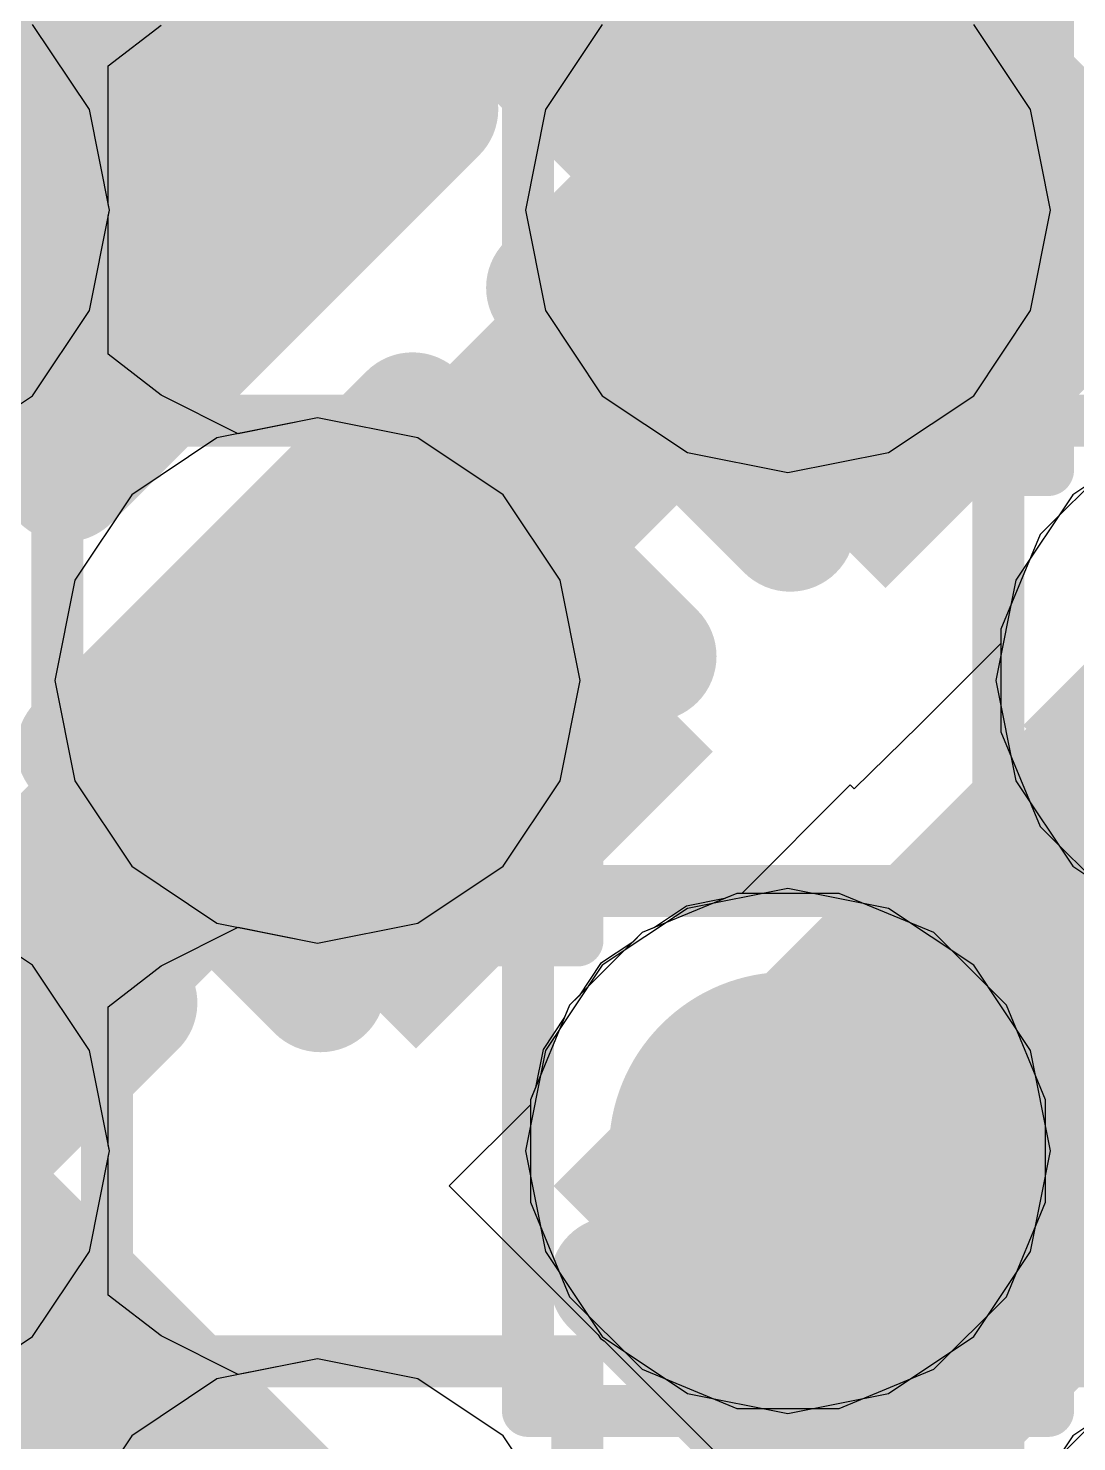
# Model space of a CAD drawing. Header units: inches. Extents: x -6 to 284, y -12 to 154.
# Drawn here: x 57.343 to 58.367, y 7.532 to 8.913 of the extents above; entities that cross this region are included whole.
import ezdxf

# ---------------------------------------------------------------- set-up
doc = ezdxf.new("R2010")
doc.units = ezdxf.units.IN
for name, color, linetype in [('Bottom Layer', 5, 'Continuous'), ('Bottom Overlay', 54, 'Continuous'), ('Bottom Paste', 16, 'Continuous'), ('Bottom Solder', 6, 'Continuous'), ('Drill Drawing', 1, 'Continuous'), ('GND-1', 16, 'Continuous'), ('GND-2', 90, 'Continuous'), ('GND-3', 216, 'Continuous'), ('GND-4', 54, 'Continuous'), ('PWR-1', 156, 'Continuous'), ('PWR-2', 130, 'Continuous'), ('Signal L1', 76, 'Continuous'), ('Signal L2', 6, 'Continuous'), ('Top Layer', 1, 'Continuous'), ('Top Paste', 8, 'Continuous'), ('Top Solder', 216, 'Continuous'), ('Via Holes', 16, 'Continuous')]:
    doc.layers.add(name, color=color, linetype=linetype)

# ---------------------------------------------------------------- blocks, each defined once
blk = doc.blocks.new('BGA_565_15_5_14_4__132')
at = {"layer": 'Top Layer'}
h = blk.add_hatch(color=1, dxfattribs=at)
edge = h.paths.add_edge_path()
edge.add_arc((-2.27499926, 2.9250005), 0.12499848, 0, 360)
h = blk.add_hatch(color=1, dxfattribs=at)
edge = h.paths.add_edge_path()
edge.add_arc((-2.9250005, 2.27499926), 0.12499848, 0, 360)
h = blk.add_hatch(color=1, dxfattribs=at)
edge = h.paths.add_edge_path()
edge.add_arc((-2.27499926, 2.27499926), 0.12499848, 0, 360)
at = {"layer": 'Top Paste'}
h = blk.add_hatch(color=8, dxfattribs=at)
edge = h.paths.add_edge_path()
edge.add_arc((-2.27499926, 2.9250005), 0.12499848, 0, 360)
h = blk.add_hatch(color=8, dxfattribs=at)
edge = h.paths.add_edge_path()
edge.add_arc((-2.9250005, 2.27499926), 0.12499848, 0, 360)
h = blk.add_hatch(color=8, dxfattribs=at)
edge = h.paths.add_edge_path()
edge.add_arc((-2.27499926, 2.27499926), 0.12499848, 0, 360)
at = {"layer": 'Top Solder'}
h = blk.add_hatch(color=216, dxfattribs=at)
edge = h.paths.add_edge_path()
edge.add_arc((-2.27499926, 2.9250005), 0.17499838, 0, 360)
h = blk.add_hatch(color=216, dxfattribs=at)
edge = h.paths.add_edge_path()
edge.add_arc((-2.9250005, 2.27499926), 0.17499838, 0, 360)
h = blk.add_hatch(color=216, dxfattribs=at)
edge = h.paths.add_edge_path()
edge.add_arc((-2.27499926, 2.27499926), 0.17499838, 0, 360)
blk = doc.blocks.new('C___0402_B_393')
at = {"layer": 'Bottom Layer'}
blk.add_hatch(color=5, dxfattribs=at).paths.add_polyline_path([(-0.2412999999999999, 0.3174999999999999), (-0.2413000000000001, -0.3175), (-0.6985, -0.3174999999999999), (-0.6985, 0.3175)])
at = {"layer": 'Bottom Paste'}
blk.add_hatch(color=16, dxfattribs=at).paths.add_polyline_path([(-0.2412999999999999, 0.3174999999999999), (-0.2413000000000001, -0.3175), (-0.6985, -0.3174999999999999), (-0.6985, 0.3175)])
at = {"layer": 'Bottom Solder'}
blk.add_hatch(color=6, dxfattribs=at).paths.add_polyline_path([(-0.1813001199999999, 0.3774998799999999), (-0.1813001200000001, -0.3774998800000001), (-0.7584998799999999, -0.3774998799999999), (-0.7584998799999999, 0.3774998800000001)])
at = {"layer": 'Bottom Overlay'}
for points in [[(-0.7874, 0.4064, 0.127, 0.127, 0), (-0.7874, -0.4064, 0.127, 0.127, 0)], [(-0.7874, -0.4064, 0.127, 0.127, 0), (-0.2794, -0.4064, 0.127, 0.127, 0)]]:
    blk.add_lwpolyline(points, format="xyseb", dxfattribs=at)
for points in [[(-0.8191499999999999, -0.4064, 0.0635, 0.0635, 1), (-0.7556499999999999, -0.4064, 0.0635, 0.0635, 1)], [(-0.8191499999999999, -0.4064, 0.0635, 0.0635, 1), (-0.7556499999999999, -0.4064, 0.0635, 0.0635, 1)], [(-0.31115, -0.4064, 0.0635, 0.0635, 1), (-0.24765, -0.4064, 0.0635, 0.0635, 1)]]:
    blk.add_lwpolyline(points, format="xyseb", close=True, dxfattribs=at)
blk = doc.blocks.new('CAP_0201_B_397')
at = {"layer": 'Bottom Layer'}
for points in [[(-0.44999656, 0.1499997), (-0.14999716, 0.1499997), (-0.14999716, -0.1499997), (-0.44999656, -0.1499997)], [(0.14999716, 0.1499997), (0.44999656, 0.1499997), (0.44999656, -0.1499997), (0.14999716, -0.1499997)]]:
    blk.add_hatch(color=5, dxfattribs=at).paths.add_polyline_path(points)
at = {"layer": 'Bottom Paste'}
for points in [[(-0.44999656, 0.1499997), (-0.14999716, 0.1499997), (-0.14999716, -0.1499997), (-0.44999656, -0.1499997)], [(0.14999716, 0.1499997), (0.44999656, 0.1499997), (0.44999656, -0.1499997), (0.14999716, -0.1499997)]]:
    blk.add_hatch(color=16, dxfattribs=at).paths.add_polyline_path(points)
at = {"layer": 'Bottom Solder'}
for points in [[(-0.50499772, 0.20500086), (-0.094996, 0.20500086), (-0.094996, -0.20500086), (-0.50499772, -0.20500086)], [(0.094996, 0.20500086), (0.50499772, 0.20500086), (0.50499772, -0.20500086), (0.094996, -0.20500086)]]:
    blk.add_hatch(color=6, dxfattribs=at).paths.add_polyline_path(points)
at = {"layer": 'Bottom Overlay'}
for points in [[(-0.5334, 0.2286, 0.127, 0.127, 0), (-0.2032, 0.2286, 0.127, 0.127, 0)], [(-0.5334, -0.2286, 0.127, 0.127, 0), (-0.5334, 0.2286, 0.127, 0.127, 0)], [(0.2032, 0.2286, 0.127, 0.127, 0), (0.5334, 0.2286, 0.127, 0.127, 0)], [(0.5334, -0.2286, 0.127, 0.127, 0), (0.5334, 0.2286, 0.127, 0.127, 0)], [(-0.5334, -0.2286, 0.127, 0.127, 0), (-0.2032, -0.2286, 0.127, 0.127, 0)], [(0.2032, -0.2286, 0.127, 0.127, 0), (0.5334, -0.2286, 0.127, 0.127, 0)]]:
    blk.add_lwpolyline(points, format="xyseb", dxfattribs=at)
for points in [[(-0.5651499999999999, 0.2286, 0.0635, 0.0635, 1), (-0.5016499999999999, 0.2286, 0.0635, 0.0635, 1)], [(-0.5651499999999999, 0.2286, 0.0635, 0.0635, 1), (-0.5016499999999999, 0.2286, 0.0635, 0.0635, 1)], [(-0.23495, 0.2286, 0.0635, 0.0635, 1), (-0.17145, 0.2286, 0.0635, 0.0635, 1)], [(0.17145, 0.2286, 0.0635, 0.0635, 1), (0.23495, 0.2286, 0.0635, 0.0635, 1)], [(0.5016499999999999, 0.2286, 0.0635, 0.0635, 1), (0.5651499999999999, 0.2286, 0.0635, 0.0635, 1)], [(0.5016499999999999, 0.2286, 0.0635, 0.0635, 1), (0.5651499999999999, 0.2286, 0.0635, 0.0635, 1)], [(-0.5651499999999999, -0.2286, 0.0635, 0.0635, 1), (-0.5016499999999999, -0.2286, 0.0635, 0.0635, 1)], [(-0.5651499999999999, -0.2286, 0.0635, 0.0635, 1), (-0.5016499999999999, -0.2286, 0.0635, 0.0635, 1)], [(-0.23495, -0.2286, 0.0635, 0.0635, 1), (-0.17145, -0.2286, 0.0635, 0.0635, 1)], [(0.17145, -0.2286, 0.0635, 0.0635, 1), (0.23495, -0.2286, 0.0635, 0.0635, 1)], [(0.5016499999999999, -0.2286, 0.0635, 0.0635, 1), (0.5651499999999999, -0.2286, 0.0635, 0.0635, 1)], [(0.5016499999999999, -0.2286, 0.0635, 0.0635, 1), (0.5651499999999999, -0.2286, 0.0635, 0.0635, 1)]]:
    blk.add_lwpolyline(points, format="xyseb", close=True, dxfattribs=at)
blk = doc.blocks.new('CAP_0201_B_399')
at = {"layer": 'Bottom Layer'}
for points in [[(-0.44999656, 0.1499997), (-0.14999716, 0.1499997), (-0.14999716, -0.1499997), (-0.44999656, -0.1499997)], [(0.14999716, 0.1499997), (0.44999656, 0.1499997), (0.44999656, -0.1499997), (0.14999716, -0.1499997)]]:
    blk.add_hatch(color=5, dxfattribs=at).paths.add_polyline_path(points)
at = {"layer": 'Bottom Paste'}
for points in [[(-0.44999656, 0.1499997), (-0.14999716, 0.1499997), (-0.14999716, -0.1499997), (-0.44999656, -0.1499997)], [(0.14999716, 0.1499997), (0.44999656, 0.1499997), (0.44999656, -0.1499997), (0.14999716, -0.1499997)]]:
    blk.add_hatch(color=16, dxfattribs=at).paths.add_polyline_path(points)
at = {"layer": 'Bottom Solder'}
for points in [[(-0.50499772, 0.20500086), (-0.094996, 0.20500086), (-0.094996, -0.20500086), (-0.50499772, -0.20500086)], [(0.094996, 0.20500086), (0.50499772, 0.20500086), (0.50499772, -0.20500086), (0.094996, -0.20500086)]]:
    blk.add_hatch(color=6, dxfattribs=at).paths.add_polyline_path(points)
at = {"layer": 'Bottom Overlay'}
for points in [[(-0.5334, 0.2286, 0.127, 0.127, 0), (-0.2032, 0.2286, 0.127, 0.127, 0)], [(-0.5334, -0.2286, 0.127, 0.127, 0), (-0.5334, 0.2286, 0.127, 0.127, 0)], [(0.2032, 0.2286, 0.127, 0.127, 0), (0.5334, 0.2286, 0.127, 0.127, 0)], [(0.5334, -0.2286, 0.127, 0.127, 0), (0.5334, 0.2286, 0.127, 0.127, 0)], [(-0.5334, -0.2286, 0.127, 0.127, 0), (-0.2032, -0.2286, 0.127, 0.127, 0)], [(0.2032, -0.2286, 0.127, 0.127, 0), (0.5334, -0.2286, 0.127, 0.127, 0)]]:
    blk.add_lwpolyline(points, format="xyseb", dxfattribs=at)
for points in [[(-0.5651499999999999, 0.2286, 0.0635, 0.0635, 1), (-0.5016499999999999, 0.2286, 0.0635, 0.0635, 1)], [(-0.5651499999999999, 0.2286, 0.0635, 0.0635, 1), (-0.5016499999999999, 0.2286, 0.0635, 0.0635, 1)], [(-0.23495, 0.2286, 0.0635, 0.0635, 1), (-0.17145, 0.2286, 0.0635, 0.0635, 1)], [(0.17145, 0.2286, 0.0635, 0.0635, 1), (0.23495, 0.2286, 0.0635, 0.0635, 1)], [(0.5016499999999999, 0.2286, 0.0635, 0.0635, 1), (0.5651499999999999, 0.2286, 0.0635, 0.0635, 1)], [(0.5016499999999999, 0.2286, 0.0635, 0.0635, 1), (0.5651499999999999, 0.2286, 0.0635, 0.0635, 1)], [(-0.5651499999999999, -0.2286, 0.0635, 0.0635, 1), (-0.5016499999999999, -0.2286, 0.0635, 0.0635, 1)], [(-0.5651499999999999, -0.2286, 0.0635, 0.0635, 1), (-0.5016499999999999, -0.2286, 0.0635, 0.0635, 1)], [(-0.23495, -0.2286, 0.0635, 0.0635, 1), (-0.17145, -0.2286, 0.0635, 0.0635, 1)], [(0.17145, -0.2286, 0.0635, 0.0635, 1), (0.23495, -0.2286, 0.0635, 0.0635, 1)], [(0.5016499999999999, -0.2286, 0.0635, 0.0635, 1), (0.5651499999999999, -0.2286, 0.0635, 0.0635, 1)], [(0.5016499999999999, -0.2286, 0.0635, 0.0635, 1), (0.5651499999999999, -0.2286, 0.0635, 0.0635, 1)]]:
    blk.add_lwpolyline(points, format="xyseb", close=True, dxfattribs=at)
blk = doc.blocks.new('C___0402_B_412')
at = {"layer": 'Bottom Solder'}
blk.add_hatch(color=6, dxfattribs=at).paths.add_polyline_path([(-0.18130012, 0.37749988), (-0.18130012, -0.37749988), (-0.7584998799999999, -0.37749988), (-0.7584998799999999, 0.37749988)])
at = {"layer": 'Bottom Overlay'}
for points in [[(-0.7874, 0.4064, 0.127, 0.127, 0), (-0.7874, -0.4064, 0.127, 0.127, 0)], [(-0.2794, -0.4064, 0.127, 0.127, 0), (-0.7874, -0.4064, 0.127, 0.127, 0)]]:
    blk.add_lwpolyline(points, format="xyseb", dxfattribs=at)
blk.add_lwpolyline([(-0.8191499999999999, -0.4064, 0.0635, 0.0635, 1), (-0.7556499999999999, -0.4064, 0.0635, 0.0635, 1)], format="xyseb", close=True, dxfattribs=at)
blk.add_lwpolyline([(-0.8191499999999999, -0.4064, 0.0635, 0.0635, 1), (-0.7556499999999999, -0.4064, 0.0635, 0.0635, 1)], format="xyseb", close=True, dxfattribs=at)

msp = doc.modelspace()

# ---------------------------------------------------------------- hatches: boundary and pattern name
at = {"layer": 'Bottom Layer'}
h = msp.add_hatch(color=5, dxfattribs=at)
edge = h.paths.add_edge_path()
edge.add_arc((58.08477334, 8.735601019999999), 0.1499997, 0, 360)
h = msp.add_hatch(color=5, dxfattribs=at)
edge = h.paths.add_edge_path()
edge.add_arc((57.62515526, 8.2759804), 0.1499997, 0, 360)
h = msp.add_hatch(color=5, dxfattribs=at)
edge = h.paths.add_edge_path()
edge.add_arc((58.08477334, 7.81635978), 0.1499997, 0, 360)
at = {"layer": 'GND-1'}
h = msp.add_hatch(color=16, dxfattribs=at)
edge = h.paths.add_edge_path()
edge.add_arc((58.08477334, 8.735601019999999), 0.1499997, 0, 360)
h = msp.add_hatch(color=16, dxfattribs=at)
edge = h.paths.add_edge_path()
edge.add_arc((57.62515526, 8.2759804), 0.1499997, 0, 360)
h = msp.add_hatch(color=16, dxfattribs=at)
edge = h.paths.add_edge_path()
edge.add_arc((58.08477334, 7.81635978), 0.1499997, 0, 360)
at = {"layer": 'GND-2'}
h = msp.add_hatch(color=90, dxfattribs=at)
edge = h.paths.add_edge_path()
edge.add_arc((58.08477334, 8.735601019999999), 0.1499997, 0, 360)
h = msp.add_hatch(color=90, dxfattribs=at)
edge = h.paths.add_edge_path()
edge.add_arc((57.62515526, 8.2759804), 0.1499997, 0, 360)
h = msp.add_hatch(color=90, dxfattribs=at)
edge = h.paths.add_edge_path()
edge.add_arc((58.08477334, 7.81635978), 0.1499997, 0, 360)
at = {"layer": 'GND-3'}
h = msp.add_hatch(color=216, dxfattribs=at)
edge = h.paths.add_edge_path()
edge.add_arc((58.08477334, 8.735601019999999), 0.1499997, 0, 360)
h = msp.add_hatch(color=216, dxfattribs=at)
edge = h.paths.add_edge_path()
edge.add_arc((57.62515526, 8.2759804), 0.1499997, 0, 360)
h = msp.add_hatch(color=216, dxfattribs=at)
edge = h.paths.add_edge_path()
edge.add_arc((58.08477334, 7.81635978), 0.1499997, 0, 360)
at = {"layer": 'GND-4'}
h = msp.add_hatch(color=54, dxfattribs=at)
edge = h.paths.add_edge_path()
edge.add_arc((58.08477334, 8.735601019999999), 0.1499997, 0, 360)
h = msp.add_hatch(color=54, dxfattribs=at)
edge = h.paths.add_edge_path()
edge.add_arc((57.62515526, 8.2759804), 0.1499997, 0, 360)
h = msp.add_hatch(color=54, dxfattribs=at)
edge = h.paths.add_edge_path()
edge.add_arc((58.08477334, 7.81635978), 0.1499997, 0, 360)
at = {"layer": 'PWR-1'}
h = msp.add_hatch(color=156, dxfattribs=at)
edge = h.paths.add_edge_path()
edge.add_arc((58.08477334, 8.735601019999999), 0.1499997, 0, 360)
h = msp.add_hatch(color=156, dxfattribs=at)
edge = h.paths.add_edge_path()
edge.add_arc((57.62515526, 8.2759804), 0.1499997, 0, 360)
h = msp.add_hatch(color=156, dxfattribs=at)
edge = h.paths.add_edge_path()
edge.add_arc((58.08477334, 7.81635978), 0.1499997, 0, 360)
at = {"layer": 'PWR-2'}
h = msp.add_hatch(color=130, dxfattribs=at)
edge = h.paths.add_edge_path()
edge.add_arc((58.08477334, 8.735601019999999), 0.1499997, 0, 360)
h = msp.add_hatch(color=130, dxfattribs=at)
edge = h.paths.add_edge_path()
edge.add_arc((57.62515526, 8.2759804), 0.1499997, 0, 360)
h = msp.add_hatch(color=130, dxfattribs=at)
edge = h.paths.add_edge_path()
edge.add_arc((58.08477334, 7.81635978), 0.1499997, 0, 360)
at = {"layer": 'Signal L1'}
h = msp.add_hatch(color=76, dxfattribs=at)
edge = h.paths.add_edge_path()
edge.add_arc((58.08477334, 8.735601019999999), 0.1499997, 0, 360)
h = msp.add_hatch(color=76, dxfattribs=at)
edge = h.paths.add_edge_path()
edge.add_arc((57.62515526, 8.2759804), 0.1499997, 0, 360)
h = msp.add_hatch(color=76, dxfattribs=at)
edge = h.paths.add_edge_path()
edge.add_arc((58.08477334, 7.81635978), 0.1499997, 0, 360)
at = {"layer": 'Signal L2'}
h = msp.add_hatch(color=6, dxfattribs=at)
edge = h.paths.add_edge_path()
edge.add_arc((58.08477334, 8.735601019999999), 0.1499997, 0, 360)
h = msp.add_hatch(color=6, dxfattribs=at)
edge = h.paths.add_edge_path()
edge.add_arc((57.62515526, 8.2759804), 0.1499997, 0, 360)
h = msp.add_hatch(color=6, dxfattribs=at)
edge = h.paths.add_edge_path()
edge.add_arc((58.08477334, 7.81635978), 0.1499997, 0, 360)
at = {"layer": 'Top Layer'}
h = msp.add_hatch(color=1, dxfattribs=at)
edge = h.paths.add_edge_path()
edge.add_arc((58.08477334, 8.735601019999999), 0.1499997, 0, 360)
h = msp.add_hatch(color=1, dxfattribs=at)
edge = h.paths.add_edge_path()
edge.add_arc((57.62515526, 8.2759804), 0.1499997, 0, 360)
h = msp.add_hatch(color=1, dxfattribs=at)
edge = h.paths.add_edge_path()
edge.add_arc((58.08477334, 7.81635978), 0.1499997, 0, 360)
at = {"layer": 'Via Holes'}
h = msp.add_hatch(color=7, dxfattribs=at)
edge = h.paths.add_edge_path()
edge.add_arc((58.08477334, 8.735601019999999), 0.07499858, 0, 360)
h = msp.add_hatch(color=7, dxfattribs=at)
edge = h.paths.add_edge_path()
edge.add_arc((57.62515526, 8.2759804), 0.07499858, 0, 360)
h = msp.add_hatch(color=7, dxfattribs=at)
edge = h.paths.add_edge_path()
edge.add_arc((58.08477334, 7.81635978), 0.07499858, 0, 360)

# ---------------------------------------------------------------- linework, layer by layer
at = {"layer": 'Bottom Layer'}
for p, q in [((58.40187456, 8.4892769), (58.33109746, 8.4184998)), ((58.33109746, 8.4184998), (58.29279425999999, 8.326026019999999)), ((58.29279425999999, 8.326026019999999), (58.29279425999999, 8.312264299999999)), ((58.29279425999999, 8.312264299999999), (58.21259884, 8.232071419999999)), ((58.21259884, 8.232071419999999), (58.1493122, 8.17023258)), ((58.14565459999999, 8.173890179999999), (58.0397239, 8.067959479999999)), ((58.1493122, 8.17023258), (58.14565459999999, 8.173890179999999)), ((58.03472772, 8.067959479999999), (58.02275161999999, 8.06299886)), ((58.0397239, 8.067959479999999), (58.03472772, 8.067959479999999)), ((57.98566762, 8.055622699999999), (57.95423004, 8.0346169)), ((58.02275161999999, 8.06299886), (57.98566762, 8.055622699999999)), ((57.94225394, 8.029656280000001), (57.93308708, 8.020489419999999)), ((57.95423004, 8.0346169), (57.94225394, 8.029656280000001)), ((57.93308708, 8.020489419999999), (57.9016495, 7.999483619999999)), ((57.9016495, 7.999483619999999), (57.8806437, 7.96804604)), ((57.87147684, 7.958879179999999), (57.86651621999999, 7.946903079999999)), ((57.8806437, 7.96804604), (57.87147684, 7.958879179999999)), ((57.86651621999999, 7.946903079999999), (57.84551042, 7.915465499999999)), ((57.84551042, 7.915465499999999), (57.83813425999999, 7.8783815)), ((57.83813425999999, 7.8783815), (57.83317364, 7.8664054)), ((57.83317364, 7.86140922), (57.75391802, 7.782153599999999)), ((57.83317364, 7.8664054), (57.83317364, 7.86140922)), ((57.75391802, 7.782153599999999), (57.89926189999999, 7.636809719999999)), ((57.89926189999999, 7.636809719999999), (57.9016495, 7.63323594)), ((57.9016495, 7.63323594), (57.90522327999999, 7.63084834)), ((57.90522327999999, 7.63084834), (58.14565206, 7.390417019999999))]:
    msp.add_line(p, q, dxfattribs=at)
for points in [[(58.18044498, 7.81635978, 0.254, 0.254, 0), (58.58397986, 8.21989466, 0.254, 0.254, 0)], [(58.08477334, 7.81635978, 0.254, 0.254, 0), (58.18044498, 7.81635978, 0.254, 0.254, 0)], [(58.16221031999999, 7.798125119999999, 0.254, 0.254, 0), (58.18044498, 7.81635978, 0.254, 0.254, 0)], [(58.16221031999999, 7.798125119999999, 0.254, 0.254, 0), (58.16221285999999, 7.798125119999999, 0.254, 0.254, 0)]]:
    msp.add_lwpolyline(points, format="xyseb", dxfattribs=at)
for points in [[(58.02127334, 7.81635978, 0.127, 0.127, 1), (58.14827334, 7.81635978, 0.127, 0.127, 1)], [(58.11694498, 7.81635978, 0.127, 0.127, 1), (58.24394498, 7.81635978, 0.127, 0.127, 1)], [(58.11694498, 7.81635978, 0.127, 0.127, 1), (58.24394498, 7.81635978, 0.127, 0.127, 1)], [(58.11694498, 7.81635978, 0.127, 0.127, 1), (58.24394498, 7.81635978, 0.127, 0.127, 1)], [(58.09871032, 7.798125119999999, 0.127, 0.127, 1), (58.22571032, 7.798125119999999, 0.127, 0.127, 1)], [(58.09871032, 7.798125119999999, 0.127, 0.127, 1), (58.22571032, 7.798125119999999, 0.127, 0.127, 1)], [(58.09871285999999, 7.798125119999999, 0.127, 0.127, 1), (58.22571286, 7.798125119999999, 0.127, 0.127, 1)]]:
    msp.add_lwpolyline(points, format="xyseb", close=True, dxfattribs=at)
at = {"layer": 'Drill Drawing'}
for points in [[(57.41953463999999, 8.48160102, 0.0508, 0.0508, 0), (57.41953463999999, 8.989601019999998, 0.0508, 0.0508, 0)], [(57.83077333999999, 8.48160102, 0.0508, 0.0508, 0), (57.83077333999999, 8.989601019999998, 0.0508, 0.0508, 0)], [(58.33877334, 8.48160102, 0.0508, 0.0508, 0), (58.33877334, 8.989601019999998, 0.0508, 0.0508, 0)], [(57.37115525999999, 8.5299804, 0.0508, 0.0508, 0), (57.87915526, 8.5299804, 0.0508, 0.0508, 0)], [(57.37115525999999, 8.021980399999999, 0.0508, 0.0508, 0), (57.37115525999999, 8.5299804, 0.0508, 0.0508, 0)], [(57.87915526, 8.021980399999999, 0.0508, 0.0508, 0), (57.87915526, 8.5299804, 0.0508, 0.0508, 0)], [(58.29039396, 8.5299804, 0.0508, 0.0508, 0), (58.79839396, 8.5299804, 0.0508, 0.0508, 0)], [(58.29039396, 8.021980399999999, 0.0508, 0.0508, 0), (58.29039396, 8.5299804, 0.0508, 0.0508, 0)], [(56.91153463999999, 8.48160102, 0.0508, 0.0508, 0), (57.41953463999999, 8.48160102, 0.0508, 0.0508, 0)], [(57.83077333999999, 8.48160102, 0.0508, 0.0508, 0), (58.33877334, 8.48160102, 0.0508, 0.0508, 0)], [(56.91153463999999, 8.070359779999999, 0.0508, 0.0508, 0), (57.41953463999999, 8.070359779999999, 0.0508, 0.0508, 0)], [(57.41953463999999, 7.56235978, 0.0508, 0.0508, 0), (57.41953463999999, 8.070359779999999, 0.0508, 0.0508, 0)], [(57.83077333999999, 8.070359779999999, 0.0508, 0.0508, 0), (58.33877334, 8.070359779999999, 0.0508, 0.0508, 0)], [(57.83077333999999, 7.56235978, 0.0508, 0.0508, 0), (57.83077333999999, 8.070359779999999, 0.0508, 0.0508, 0)], [(58.33877334, 7.56235978, 0.0508, 0.0508, 0), (58.33877334, 8.070359779999999, 0.0508, 0.0508, 0)], [(57.37115525999999, 8.021980399999999, 0.0508, 0.0508, 0), (57.87915526, 8.021980399999999, 0.0508, 0.0508, 0)], [(58.29039396, 8.021980399999999, 0.0508, 0.0508, 0), (58.79839396, 8.021980399999999, 0.0508, 0.0508, 0)], [(57.37115525999999, 7.61073916, 0.0508, 0.0508, 0), (57.87915526, 7.61073916, 0.0508, 0.0508, 0)], [(57.37115525999999, 7.102739159999999, 0.0508, 0.0508, 0), (57.37115525999999, 7.61073916, 0.0508, 0.0508, 0)], [(57.87915526, 7.102739159999999, 0.0508, 0.0508, 0), (57.87915526, 7.61073916, 0.0508, 0.0508, 0)], [(58.29039396, 7.61073916, 0.0508, 0.0508, 0), (58.79839396, 7.61073916, 0.0508, 0.0508, 0)], [(58.29039396, 7.102739159999999, 0.0508, 0.0508, 0), (58.29039396, 7.61073916, 0.0508, 0.0508, 0)], [(56.91153463999999, 7.56235978, 0.0508, 0.0508, 0), (57.41953463999999, 7.56235978, 0.0508, 0.0508, 0)], [(57.83077333999999, 7.56235978, 0.0508, 0.0508, 0), (58.33877334, 7.56235978, 0.0508, 0.0508, 0)]]:
    msp.add_lwpolyline(points, format="xyseb", dxfattribs=at)
for points in [[(57.35845525999999, 8.5299804, 0.0254, 0.0254, 1), (57.38385526, 8.5299804, 0.0254, 0.0254, 1)], [(57.35845525999999, 8.5299804, 0.0254, 0.0254, 1), (57.38385526, 8.5299804, 0.0254, 0.0254, 1)], [(57.86645526, 8.5299804, 0.0254, 0.0254, 1), (57.89185526, 8.5299804, 0.0254, 0.0254, 1)], [(57.86645526, 8.5299804, 0.0254, 0.0254, 1), (57.89185526, 8.5299804, 0.0254, 0.0254, 1)], [(58.27769395999999, 8.5299804, 0.0254, 0.0254, 1), (58.30309396, 8.5299804, 0.0254, 0.0254, 1)], [(58.27769395999999, 8.5299804, 0.0254, 0.0254, 1), (58.30309396, 8.5299804, 0.0254, 0.0254, 1)], [(57.40683464, 8.48160102, 0.0254, 0.0254, 1), (57.43223464, 8.48160102, 0.0254, 0.0254, 1)], [(57.40683464, 8.48160102, 0.0254, 0.0254, 1), (57.43223464, 8.48160102, 0.0254, 0.0254, 1)], [(57.81807334, 8.48160102, 0.0254, 0.0254, 1), (57.84347334, 8.48160102, 0.0254, 0.0254, 1)], [(57.81807334, 8.48160102, 0.0254, 0.0254, 1), (57.84347334, 8.48160102, 0.0254, 0.0254, 1)], [(58.32607334, 8.48160102, 0.0254, 0.0254, 1), (58.35147334, 8.48160102, 0.0254, 0.0254, 1)], [(58.32607334, 8.48160102, 0.0254, 0.0254, 1), (58.35147334, 8.48160102, 0.0254, 0.0254, 1)], [(57.40683464, 8.070359779999999, 0.0254, 0.0254, 1), (57.43223464, 8.070359779999999, 0.0254, 0.0254, 1)], [(57.40683464, 8.070359779999999, 0.0254, 0.0254, 1), (57.43223464, 8.070359779999999, 0.0254, 0.0254, 1)], [(57.81807334, 8.070359779999999, 0.0254, 0.0254, 1), (57.84347334, 8.070359779999999, 0.0254, 0.0254, 1)], [(57.81807334, 8.070359779999999, 0.0254, 0.0254, 1), (57.84347334, 8.070359779999999, 0.0254, 0.0254, 1)], [(58.32607334, 8.070359779999999, 0.0254, 0.0254, 1), (58.35147334, 8.070359779999999, 0.0254, 0.0254, 1)], [(58.32607334, 8.070359779999999, 0.0254, 0.0254, 1), (58.35147334, 8.070359779999999, 0.0254, 0.0254, 1)], [(57.35845525999999, 8.021980399999999, 0.0254, 0.0254, 1), (57.38385526, 8.021980399999999, 0.0254, 0.0254, 1)], [(57.35845525999999, 8.021980399999999, 0.0254, 0.0254, 1), (57.38385526, 8.021980399999999, 0.0254, 0.0254, 1)], [(57.86645526, 8.021980399999999, 0.0254, 0.0254, 1), (57.89185526, 8.021980399999999, 0.0254, 0.0254, 1)], [(57.86645526, 8.021980399999999, 0.0254, 0.0254, 1), (57.89185526, 8.021980399999999, 0.0254, 0.0254, 1)], [(58.27769395999999, 8.021980399999999, 0.0254, 0.0254, 1), (58.30309396, 8.021980399999999, 0.0254, 0.0254, 1)], [(58.27769395999999, 8.021980399999999, 0.0254, 0.0254, 1), (58.30309396, 8.021980399999999, 0.0254, 0.0254, 1)], [(57.35845525999999, 7.61073916, 0.0254, 0.0254, 1), (57.38385526, 7.61073916, 0.0254, 0.0254, 1)], [(57.35845525999999, 7.61073916, 0.0254, 0.0254, 1), (57.38385526, 7.61073916, 0.0254, 0.0254, 1)], [(57.86645526, 7.61073916, 0.0254, 0.0254, 1), (57.89185526, 7.61073916, 0.0254, 0.0254, 1)], [(57.86645526, 7.61073916, 0.0254, 0.0254, 1), (57.89185526, 7.61073916, 0.0254, 0.0254, 1)], [(58.27769395999999, 7.61073916, 0.0254, 0.0254, 1), (58.30309396, 7.61073916, 0.0254, 0.0254, 1)], [(58.27769395999999, 7.61073916, 0.0254, 0.0254, 1), (58.30309396, 7.61073916, 0.0254, 0.0254, 1)], [(57.40683464, 7.56235978, 0.0254, 0.0254, 1), (57.43223464, 7.56235978, 0.0254, 0.0254, 1)], [(57.40683464, 7.56235978, 0.0254, 0.0254, 1), (57.43223464, 7.56235978, 0.0254, 0.0254, 1)], [(57.81807334, 7.56235978, 0.0254, 0.0254, 1), (57.84347334, 7.56235978, 0.0254, 0.0254, 1)], [(57.81807334, 7.56235978, 0.0254, 0.0254, 1), (57.84347334, 7.56235978, 0.0254, 0.0254, 1)], [(58.32607334, 7.56235978, 0.0254, 0.0254, 1), (58.35147334, 7.56235978, 0.0254, 0.0254, 1)], [(58.32607334, 7.56235978, 0.0254, 0.0254, 1), (58.35147334, 7.56235978, 0.0254, 0.0254, 1)]]:
    msp.add_lwpolyline(points, format="xyseb", close=True, dxfattribs=at)
at = {"layer": 'GND-1'}
for p, q in [((58.40187456, 8.4892769), (58.33109746, 8.4184998)), ((58.33109746, 8.4184998), (58.29279425999999, 8.326026019999999)), ((58.29279425999999, 8.326026019999999), (58.29279425999999, 8.22593478)), ((58.29279425999999, 8.22593478), (58.33109746, 8.133461)), ((58.33109746, 8.133461), (58.40187456, 8.0626839)), ((58.03472772, 8.067959479999999), (57.94225394, 8.029656280000001)), ((58.13481896, 8.067959479999999), (58.03472772, 8.067959479999999)), ((58.22729274, 8.029656280000001), (58.13481896, 8.067959479999999)), ((57.94225394, 8.029656280000001), (57.87147684, 7.958879179999999)), ((58.29806984, 7.958879179999999), (58.22729274, 8.029656280000001)), ((57.87147684, 7.958879179999999), (57.83317364, 7.8664054)), ((58.33637304, 7.8664054), (58.29806984, 7.958879179999999)), ((57.83317364, 7.8664054), (57.83317364, 7.766314159999999)), ((58.33637304, 7.766314159999999), (58.33637304, 7.8664054)), ((57.83317364, 7.766314159999999), (57.87147684, 7.67384038)), ((58.29806984, 7.67384038), (58.33637304, 7.766314159999999)), ((57.87147684, 7.67384038), (57.94225394, 7.60306328)), ((58.22729274, 7.60306328), (58.29806984, 7.67384038)), ((57.94225394, 7.60306328), (58.03472772, 7.56476008)), ((58.13481896, 7.56476008), (58.22729274, 7.60306328)), ((58.40187456, 7.570035659999999), (58.33109746, 7.49925856)), ((58.03472772, 7.56476008), (58.13481896, 7.56476008))]:
    msp.add_line(p, q, dxfattribs=at)
at = {"layer": 'GND-2'}
for p, q in [((58.40187456, 8.4892769), (58.33109746, 8.4184998)), ((58.33109746, 8.4184998), (58.29279425999999, 8.326026019999999)), ((58.29279425999999, 8.326026019999999), (58.29279425999999, 8.22593478)), ((58.29279425999999, 8.22593478), (58.33109746, 8.133461)), ((58.33109746, 8.133461), (58.40187456, 8.0626839)), ((58.03472772, 8.067959479999999), (57.94225394, 8.029656280000001)), ((58.13481896, 8.067959479999999), (58.03472772, 8.067959479999999)), ((58.22729274, 8.029656280000001), (58.13481896, 8.067959479999999)), ((57.94225394, 8.029656280000001), (57.87147684, 7.958879179999999)), ((58.29806984, 7.958879179999999), (58.22729274, 8.029656280000001)), ((57.87147684, 7.958879179999999), (57.83317364, 7.8664054)), ((58.33637304, 7.8664054), (58.29806984, 7.958879179999999)), ((57.83317364, 7.8664054), (57.83317364, 7.766314159999999)), ((58.33637304, 7.766314159999999), (58.33637304, 7.8664054)), ((57.83317364, 7.766314159999999), (57.87147684, 7.67384038)), ((58.29806984, 7.67384038), (58.33637304, 7.766314159999999)), ((57.87147684, 7.67384038), (57.94225394, 7.60306328)), ((58.22729274, 7.60306328), (58.29806984, 7.67384038)), ((57.94225394, 7.60306328), (58.03472772, 7.56476008)), ((58.13481896, 7.56476008), (58.22729274, 7.60306328)), ((58.40187456, 7.570035659999999), (58.33109746, 7.49925856)), ((58.03472772, 7.56476008), (58.13481896, 7.56476008))]:
    msp.add_line(p, q, dxfattribs=at)
at = {"layer": 'GND-3'}
for p, q in [((58.40187456, 8.4892769), (58.33109746, 8.4184998)), ((58.33109746, 8.4184998), (58.29279425999999, 8.326026019999999)), ((58.29279425999999, 8.326026019999999), (58.29279425999999, 8.22593478)), ((58.29279425999999, 8.22593478), (58.33109746, 8.133461)), ((58.33109746, 8.133461), (58.40187456, 8.0626839)), ((58.03472772, 8.067959479999999), (57.94225394, 8.029656280000001)), ((58.13481896, 8.067959479999999), (58.03472772, 8.067959479999999)), ((58.22729274, 8.029656280000001), (58.13481896, 8.067959479999999)), ((57.94225394, 8.029656280000001), (57.87147684, 7.958879179999999)), ((58.29806984, 7.958879179999999), (58.22729274, 8.029656280000001)), ((57.87147684, 7.958879179999999), (57.83317364, 7.8664054)), ((58.33637304, 7.8664054), (58.29806984, 7.958879179999999)), ((57.83317364, 7.8664054), (57.83317364, 7.766314159999999)), ((58.33637304, 7.766314159999999), (58.33637304, 7.8664054)), ((57.83317364, 7.766314159999999), (57.87147684, 7.67384038)), ((58.29806984, 7.67384038), (58.33637304, 7.766314159999999)), ((57.87147684, 7.67384038), (57.94225394, 7.60306328)), ((58.22729274, 7.60306328), (58.29806984, 7.67384038)), ((57.94225394, 7.60306328), (58.03472772, 7.56476008)), ((58.13481896, 7.56476008), (58.22729274, 7.60306328)), ((58.40187456, 7.570035659999999), (58.33109746, 7.49925856)), ((58.03472772, 7.56476008), (58.13481896, 7.56476008))]:
    msp.add_line(p, q, dxfattribs=at)
at = {"layer": 'GND-4'}
for p, q in [((58.40187456, 8.4892769), (58.33109746, 8.4184998)), ((58.33109746, 8.4184998), (58.29279425999999, 8.326026019999999)), ((58.29279425999999, 8.326026019999999), (58.29279425999999, 8.22593478)), ((58.29279425999999, 8.22593478), (58.33109746, 8.133461)), ((58.33109746, 8.133461), (58.40187456, 8.0626839)), ((58.03472772, 8.067959479999999), (57.94225394, 8.029656280000001)), ((58.13481896, 8.067959479999999), (58.03472772, 8.067959479999999)), ((58.22729274, 8.029656280000001), (58.13481896, 8.067959479999999)), ((57.94225394, 8.029656280000001), (57.87147684, 7.958879179999999)), ((58.29806984, 7.958879179999999), (58.22729274, 8.029656280000001)), ((57.87147684, 7.958879179999999), (57.83317364, 7.8664054)), ((58.33637304, 7.8664054), (58.29806984, 7.958879179999999)), ((57.83317364, 7.8664054), (57.83317364, 7.766314159999999)), ((58.33637304, 7.766314159999999), (58.33637304, 7.8664054)), ((57.83317364, 7.766314159999999), (57.87147684, 7.67384038)), ((58.29806984, 7.67384038), (58.33637304, 7.766314159999999)), ((57.87147684, 7.67384038), (57.94225394, 7.60306328)), ((58.22729274, 7.60306328), (58.29806984, 7.67384038)), ((57.94225394, 7.60306328), (58.03472772, 7.56476008)), ((58.13481896, 7.56476008), (58.22729274, 7.60306328)), ((58.40187456, 7.570035659999999), (58.33109746, 7.49925856)), ((58.03472772, 7.56476008), (58.13481896, 7.56476008))]:
    msp.add_line(p, q, dxfattribs=at)
at = {"layer": 'PWR-1'}
for p, q in [((57.42085797999999, 8.87638814), (57.47266127999999, 8.91633218)), ((57.90337924, 8.91699512), (57.84777102, 8.833769479999999)), ((58.32177565999999, 8.833769479999999), (58.26616744, 8.91699512)), ((57.42085797999999, 8.74166654), (57.42085797999999, 8.87638814)), ((57.84777102, 8.833769479999999), (57.82824349999999, 8.735601019999999)), ((58.34130317999999, 8.735601019999999), (58.32177565999999, 8.833769479999999)), ((57.42206447999999, 8.735601019999999), (57.42085797999999, 8.74166654)), ((57.42085797999999, 8.729535499999999), (57.42206447999999, 8.735601019999999)), ((57.42085797999999, 8.5948139), (57.42085797999999, 8.729535499999999)), ((57.82824349999999, 8.735601019999999), (57.84777102, 8.637432559999999)), ((58.32177565999999, 8.637432559999999), (58.34130317999999, 8.735601019999999)), ((57.84777102, 8.637432559999999), (57.90337924, 8.55420692)), ((58.26616744, 8.55420692), (58.32177565999999, 8.637432559999999)), ((57.47266127999999, 8.55486986), (57.42085797999999, 8.5948139)), ((57.54786052, 8.51713562), (57.47266127999999, 8.55486986)), ((57.90337924, 8.55420692), (57.98660488, 8.4985987)), ((58.18294179999999, 8.4985987), (58.26616744, 8.55420692)), ((57.62515526, 8.532510239999999), (57.54786052, 8.51713562)), ((57.72332372, 8.512982719999998), (57.62515526, 8.532510239999999)), ((57.80654936, 8.4573745), (57.72332372, 8.512982719999998)), ((58.44622549999999, 8.512982719999998), (58.36299986, 8.4573745)), ((57.98660488, 8.4985987), (58.08477334, 8.47907118)), ((58.08477334, 8.47907118), (58.18294179999999, 8.4985987)), ((57.86215758, 8.37414886), (57.80654936, 8.4573745)), ((58.36299986, 8.4573745), (58.30739163999999, 8.37414886)), ((57.8816851, 8.2759804), (57.86215758, 8.37414886)), ((58.30739163999999, 8.37414886), (58.28786411999999, 8.2759804)), ((57.86215758, 8.17781194), (57.8816851, 8.2759804)), ((58.28786411999999, 8.2759804), (58.30739163999999, 8.17781194)), ((57.80654936, 8.0945863), (57.86215758, 8.17781194)), ((58.30739163999999, 8.17781194), (58.36299986, 8.0945863)), ((57.72332372, 8.03897808), (57.80654936, 8.0945863)), ((58.36299986, 8.0945863), (58.44622549999999, 8.03897808)), ((58.08477334, 8.07288962), (57.98660488, 8.0533621)), ((58.18294179999999, 8.0533621), (58.08477334, 8.07288962)), ((57.98660488, 8.0533621), (57.90337924, 7.997753879999999)), ((58.26616744, 7.997753879999999), (58.18294179999999, 8.0533621)), ((57.62515526, 8.01945056), (57.72332372, 8.03897808)), ((57.47266127999999, 7.99709094), (57.54786052, 8.034825179999999)), ((57.54786052, 8.034825179999999), (57.62515526, 8.01945056)), ((57.42085797999999, 7.957146899999999), (57.47266127999999, 7.99709094)), ((57.90337924, 7.997753879999999), (57.84777102, 7.914528239999999)), ((58.32177565999999, 7.914528239999999), (58.26616744, 7.997753879999999)), ((57.42085797999999, 7.8224253), (57.42085797999999, 7.957146899999999)), ((57.84777102, 7.914528239999999), (57.82824349999999, 7.81635978)), ((58.34130317999999, 7.81635978), (58.32177565999999, 7.914528239999999)), ((57.42206447999999, 7.81635978), (57.42085797999999, 7.8224253)), ((57.42085797999999, 7.810294259999999), (57.42206447999999, 7.81635978)), ((57.82824349999999, 7.81635978), (57.84777102, 7.71819132)), ((58.32177565999999, 7.71819132), (58.34130317999999, 7.81635978)), ((57.42085797999999, 7.675572659999999), (57.42085797999999, 7.810294259999999)), ((57.84777102, 7.71819132), (57.90337924, 7.63496568)), ((58.26616744, 7.63496568), (58.32177565999999, 7.71819132)), ((57.47266127999999, 7.635628619999999), (57.42085797999999, 7.675572659999999)), ((57.54786052, 7.59789438), (57.47266127999999, 7.635628619999999)), ((57.90337924, 7.63496568), (57.98660488, 7.57935746)), ((58.18294179999999, 7.57935746), (58.26616744, 7.63496568)), ((57.62515526, 7.613268999999999), (57.54786052, 7.59789438)), ((57.72332372, 7.59374148), (57.62515526, 7.613268999999999)), ((57.80654936, 7.53813326), (57.72332372, 7.59374148)), ((57.98660488, 7.57935746), (58.08477334, 7.559829939999999)), ((58.08477334, 7.559829939999999), (58.18294179999999, 7.57935746)), ((57.86215758, 7.454907619999999), (57.80654936, 7.53813326))]:
    msp.add_line(p, q, dxfattribs=at)
at = {"layer": 'PWR-2'}
for p, q in [((57.40253695999999, 8.833769479999999), (57.34692874, 8.91699512)), ((57.90337924, 8.91699512), (57.84777102, 8.833769479999999)), ((58.32177565999999, 8.833769479999999), (58.26616744, 8.91699512)), ((57.42206447999999, 8.735601019999999), (57.40253695999999, 8.833769479999999)), ((57.84777102, 8.833769479999999), (57.82824349999999, 8.735601019999999)), ((58.34130317999999, 8.735601019999999), (58.32177565999999, 8.833769479999999)), ((57.40253695999999, 8.637432559999999), (57.42206447999999, 8.735601019999999)), ((57.82824349999999, 8.735601019999999), (57.84777102, 8.637432559999999)), ((58.32177565999999, 8.637432559999999), (58.34130317999999, 8.735601019999999)), ((57.34692874, 8.55420692), (57.40253695999999, 8.637432559999999)), ((57.84777102, 8.637432559999999), (57.90337924, 8.55420692)), ((58.26616744, 8.55420692), (58.32177565999999, 8.637432559999999)), ((57.26370309999999, 8.4985987), (57.34692874, 8.55420692)), ((57.90337924, 8.55420692), (57.98660488, 8.4985987)), ((58.18294179999999, 8.4985987), (58.26616744, 8.55420692)), ((57.62515526, 8.532510239999999), (57.52698679999999, 8.512982719999998)), ((57.72332372, 8.512982719999998), (57.62515526, 8.532510239999999)), ((57.52698679999999, 8.512982719999998), (57.44376115999999, 8.4573745)), ((57.80654936, 8.4573745), (57.72332372, 8.512982719999998)), ((57.98660488, 8.4985987), (58.08477334, 8.47907118)), ((58.08477334, 8.47907118), (58.18294179999999, 8.4985987)), ((57.44376115999999, 8.4573745), (57.38815293999999, 8.37414886)), ((57.86215758, 8.37414886), (57.80654936, 8.4573745)), ((57.38815293999999, 8.37414886), (57.36862541999999, 8.2759804)), ((57.8816851, 8.2759804), (57.86215758, 8.37414886)), ((57.36862541999999, 8.2759804), (57.38815293999999, 8.17781194)), ((57.86215758, 8.17781194), (57.8816851, 8.2759804)), ((57.38815293999999, 8.17781194), (57.44376115999999, 8.0945863)), ((57.80654936, 8.0945863), (57.86215758, 8.17781194)), ((57.44376115999999, 8.0945863), (57.52698679999999, 8.03897808)), ((57.72332372, 8.03897808), (57.80654936, 8.0945863)), ((57.34692874, 7.997753879999999), (57.26370309999999, 8.0533621)), ((57.52698679999999, 8.03897808), (57.62515526, 8.01945056)), ((57.62515526, 8.01945056), (57.72332372, 8.03897808)), ((57.40253695999999, 7.914528239999999), (57.34692874, 7.997753879999999)), ((57.42206447999999, 7.81635978), (57.40253695999999, 7.914528239999999)), ((57.40253695999999, 7.71819132), (57.42206447999999, 7.81635978)), ((57.34692874, 7.63496568), (57.40253695999999, 7.71819132)), ((57.26370309999999, 7.57935746), (57.34692874, 7.63496568)), ((57.62515526, 7.613268999999999), (57.52698679999999, 7.59374148)), ((57.72332372, 7.59374148), (57.62515526, 7.613268999999999)), ((57.52698679999999, 7.59374148), (57.44376115999999, 7.53813326)), ((57.80654936, 7.53813326), (57.72332372, 7.59374148)), ((58.44622549999999, 7.59374148), (58.36299986, 7.53813326)), ((57.44376115999999, 7.53813326), (57.38815293999999, 7.454907619999999)), ((57.86215758, 7.454907619999999), (57.80654936, 7.53813326)), ((58.36299986, 7.53813326), (58.30739163999999, 7.454907619999999))]:
    msp.add_line(p, q, dxfattribs=at)
at = {"layer": 'Signal L2'}
for p, q in [((57.40253695999999, 8.833769479999999), (57.34693127999999, 8.91699258)), ((57.90337924, 8.91699512), (57.84777102, 8.833769479999999)), ((58.32177565999999, 8.833769479999999), (58.26616744, 8.91699512)), ((57.42206447999999, 8.735601019999999), (57.40253695999999, 8.833769479999999)), ((57.84777102, 8.833769479999999), (57.82824349999999, 8.735601019999999)), ((58.34130317999999, 8.735601019999999), (58.32177565999999, 8.833769479999999)), ((57.40253695999999, 8.637432559999999), (57.42206447999999, 8.735601019999999)), ((57.82824349999999, 8.735601019999999), (57.84777102, 8.637432559999999)), ((58.32177565999999, 8.637432559999999), (58.34130317999999, 8.735601019999999)), ((57.34692874, 8.55420692), (57.40253695999999, 8.637432559999999)), ((57.84777102, 8.637432559999999), (57.90337924, 8.55420692)), ((58.26616744, 8.55420692), (58.32177565999999, 8.637432559999999)), ((57.26370309999999, 8.4985987), (57.34692874, 8.55420692)), ((57.90337924, 8.55420692), (57.98660488, 8.4985987)), ((58.18294179999999, 8.4985987), (58.26616744, 8.55420692)), ((57.62515526, 8.532510239999999), (57.52698679999999, 8.512982719999998)), ((57.72332372, 8.512982719999998), (57.62515526, 8.532510239999999)), ((57.52698679999999, 8.512982719999998), (57.44376115999999, 8.4573745)), ((57.80654936, 8.4573745), (57.72332372, 8.512982719999998)), ((58.44622549999999, 8.512982719999998), (58.36299986, 8.4573745)), ((57.98660488, 8.4985987), (58.08477334, 8.47907118)), ((58.08477334, 8.47907118), (58.18294179999999, 8.4985987)), ((57.44376115999999, 8.4573745), (57.38815293999999, 8.37414886)), ((57.86215758, 8.37414886), (57.80654936, 8.4573745)), ((58.36299986, 8.4573745), (58.30739163999999, 8.37414886)), ((57.38815293999999, 8.37414886), (57.36862541999999, 8.2759804)), ((57.8816851, 8.2759804), (57.86215758, 8.37414886)), ((58.30739163999999, 8.37414886), (58.28786411999999, 8.2759804)), ((57.36862541999999, 8.2759804), (57.38815293999999, 8.17781194)), ((57.86215758, 8.17781194), (57.8816851, 8.2759804)), ((58.28786411999999, 8.2759804), (58.30739163999999, 8.17781194)), ((57.38815293999999, 8.17781194), (57.44376115999999, 8.0945863)), ((57.80654936, 8.0945863), (57.86215758, 8.17781194)), ((58.30739163999999, 8.17781194), (58.36299986, 8.0945863)), ((57.44376115999999, 8.0945863), (57.52698679999999, 8.03897808)), ((57.72332372, 8.03897808), (57.80654936, 8.0945863)), ((58.36299986, 8.0945863), (58.44622549999999, 8.03897808)), ((58.08477334, 8.07288962), (57.98660488, 8.0533621)), ((58.18294179999999, 8.0533621), (58.08477334, 8.07288962)), ((57.34692874, 7.997753879999999), (57.26370309999999, 8.0533621)), ((57.98660488, 8.0533621), (57.90337924, 7.997753879999999)), ((58.26616744, 7.997753879999999), (58.18294179999999, 8.0533621)), ((57.52698679999999, 8.03897808), (57.62515526, 8.01945056)), ((57.62515526, 8.01945056), (57.72332372, 8.03897808)), ((57.40253695999999, 7.914528239999999), (57.34692874, 7.997753879999999)), ((57.90337924, 7.997753879999999), (57.84777102, 7.914528239999999)), ((58.32177565999999, 7.914528239999999), (58.26616744, 7.997753879999999)), ((57.42206447999999, 7.81635978), (57.40253695999999, 7.914528239999999)), ((57.84777102, 7.914528239999999), (57.82824349999999, 7.81635978)), ((58.34130317999999, 7.81635978), (58.32177565999999, 7.914528239999999)), ((57.40253695999999, 7.71819132), (57.42206447999999, 7.81635978)), ((57.82824349999999, 7.81635978), (57.84777102, 7.71819132)), ((58.32177565999999, 7.71819132), (58.34130317999999, 7.81635978)), ((57.34692874, 7.63496568), (57.40253695999999, 7.71819132)), ((57.84777102, 7.71819132), (57.90337924, 7.63496568)), ((58.26616744, 7.63496568), (58.32177565999999, 7.71819132)), ((57.26370309999999, 7.57935746), (57.34692874, 7.63496568)), ((57.90337924, 7.63496568), (57.98660488, 7.57935746)), ((58.18294179999999, 7.57935746), (58.26616744, 7.63496568)), ((57.62515526, 7.613268999999999), (57.52698679999999, 7.59374148)), ((57.72332372, 7.59374148), (57.62515526, 7.613268999999999)), ((57.52698679999999, 7.59374148), (57.44376115999999, 7.53813326)), ((57.80654936, 7.53813326), (57.72332372, 7.59374148)), ((58.44622549999999, 7.59374148), (58.36299986, 7.53813326)), ((57.98660488, 7.57935746), (58.08477334, 7.559829939999999)), ((58.08477334, 7.559829939999999), (58.18294179999999, 7.57935746)), ((57.44376115999999, 7.53813326), (57.38815293999999, 7.454907619999999)), ((57.86215758, 7.454907619999999), (57.80654936, 7.53813326)), ((58.36299986, 7.53813326), (58.30739163999999, 7.454907619999999))]:
    msp.add_line(p, q, dxfattribs=at)
at = {"layer": 'Top Layer'}
for points in [[(57.16553464, 8.735601019999999, 0.254, 0.254, 0), (57.62515526, 9.19522164, 0.254, 0.254, 0)], [(57.62515526, 9.1952191, 0.254, 0.254, 0), (58.08477334, 8.735601019999999, 0.254, 0.254, 0)], [(57.62515526, 8.2759804, 0.254, 0.254, 0), (58.08477334, 8.735598479999998, 0.254, 0.254, 0)], [(58.51539224, 8.287992059999999, 0.254, 0.254, -0.09849127161154737), (58.4328016, 8.16438804, 0.254, 0.254, 0)], [(57.16553464, 7.81635978, 0.254, 0.254, 0), (57.62515526, 8.2759804, 0.254, 0.254, 0)], [(58.08477334, 7.81635978, 0.254, 0.254, 0), (58.4328016, 8.16438804, 0.254, 0.254, 0)], [(57.16553464, 7.81635978, 0.254, 0.254, 0), (57.62515526, 7.356739159999999, 0.254, 0.254, 0)]]:
    msp.add_lwpolyline(points, format="xyseb", dxfattribs=at)
for points in [[(58.02127334, 8.735601019999999, 0.127, 0.127, 1), (58.14827334, 8.735601019999999, 0.127, 0.127, 1)], [(58.02127334, 8.735598479999998, 0.127, 0.127, 1), (58.14827334, 8.735598479999998, 0.127, 0.127, 1)], [(57.56165525999999, 8.2759804, 0.127, 0.127, 1), (57.68865526, 8.2759804, 0.127, 0.127, 1)], [(57.56165525999999, 8.2759804, 0.127, 0.127, 1), (57.68865526, 8.2759804, 0.127, 0.127, 1)], [(58.3693016, 8.16438804, 0.127, 0.127, 1), (58.4963016, 8.16438804, 0.127, 0.127, 1)], [(58.3693016, 8.16438804, 0.127, 0.127, 1), (58.4963016, 8.16438804, 0.127, 0.127, 1)], [(58.02127334, 7.81635978, 0.127, 0.127, 1), (58.14827334, 7.81635978, 0.127, 0.127, 1)]]:
    msp.add_lwpolyline(points, format="xyseb", close=True, dxfattribs=at)

# ---------------------------------------------------------------- block references
for name, p, rotation in [('BGA_565_15_5_14_4__132', (54.40792014, 8.2759296), 225), ('C___0402_B_393', (57.64850293999999, 9.318993299999999), 45), ('C___0402_B_412', (56.60023732, 8.23029342), 135), ('CAP_0201_B_399', (58.39220478, 8.44419952), 315), ('CAP_0201_B_397', (57.93352396, 7.99428424), 315)]:
    msp.add_blockref(name, p, dxfattribs=dict(rotation=rotation))

doc.saveas('drawing.dxf')
